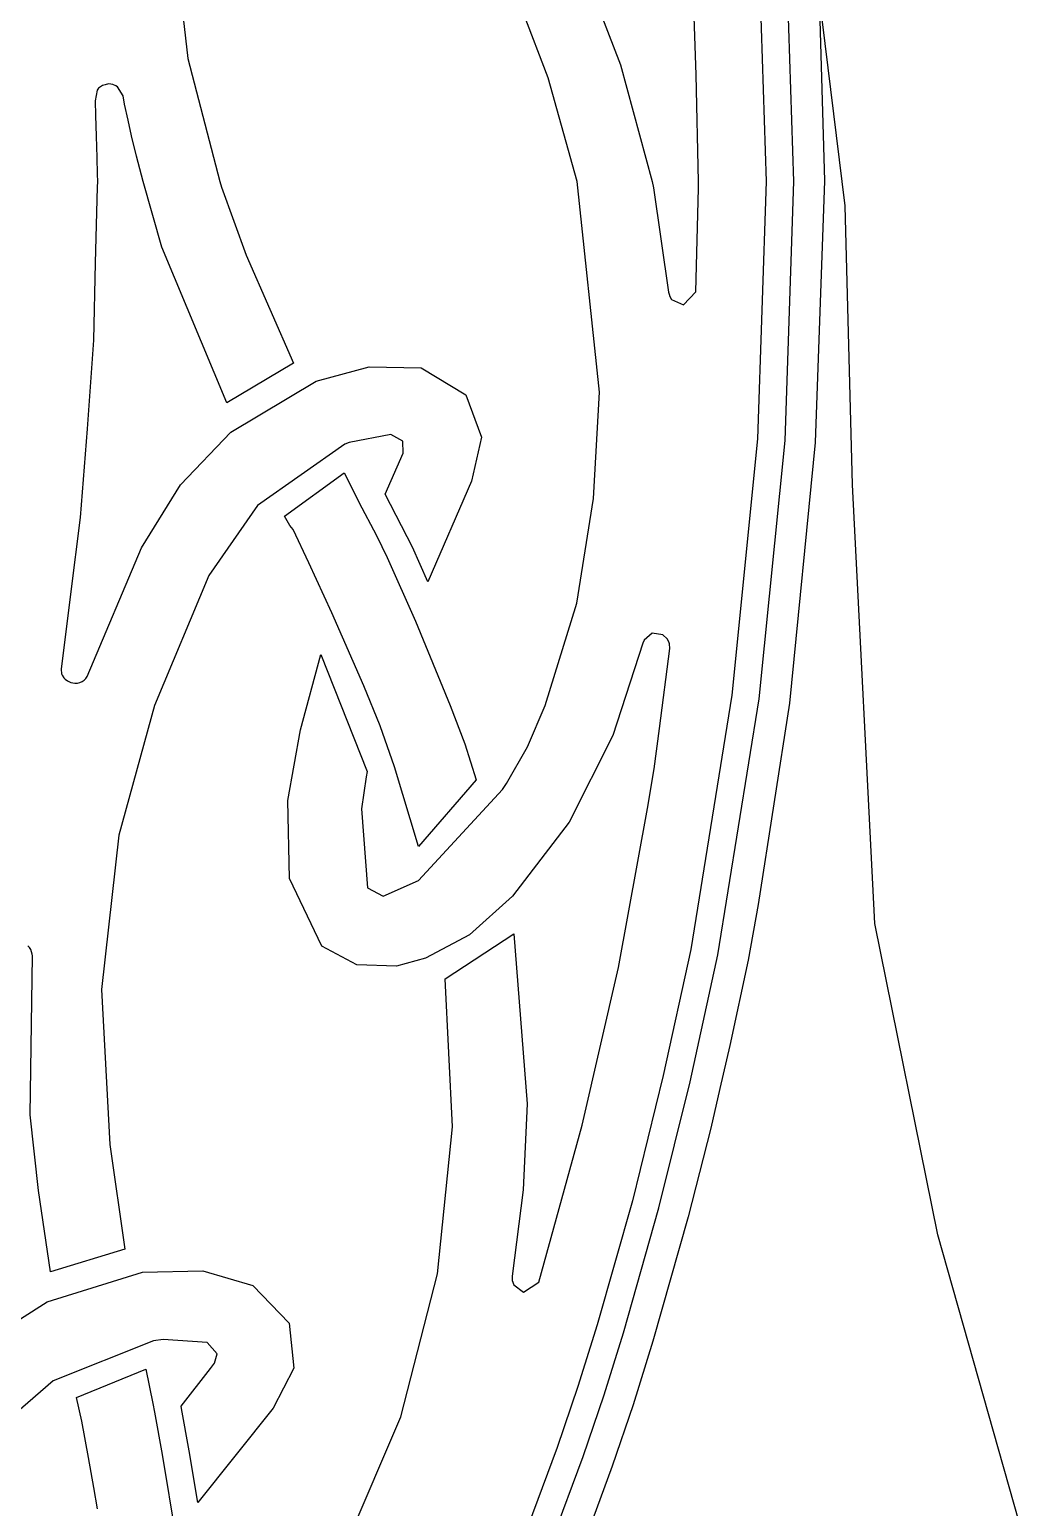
# Model space of a CAD drawing. Extents: x 0 to 103, y 0 to 357.
# Drawn here: x 82.44 to 93.14, y 182.16 to 198.02 of the extents above; entities that cross this region are included whole.
import ezdxf

# ---------------------------------------------------------------- set-up
doc = ezdxf.new("R2010")
doc.units = 0

msp = doc.modelspace()

# ---------------------------------------------------------------- linework, layer by layer
at = {"layer": 'Layer 1'}
for p, q in [((90.260434, 199.1558), (90.352628, 196.393951)), ((90.648814, 196.393964), (90.555978, 199.174995)), ((83.982944, 199.063175), (84.141726, 197.714205)), ((88.327704, 198.837297), (88.788352, 197.644557)), ((89.598828, 197.539097), (89.557711, 198.730557)), ((91.200014, 196.130883), (90.919415, 198.419193)), ((90.919415, 198.419193), (90.97788, 196.399833)), ((88.00984, 197.504938), (87.740648, 198.206957)), ((84.141726, 197.714205), (84.484816, 196.39344)), ((88.788352, 197.644557), (89.127735, 196.393427)), ((89.626768, 196.393457), (89.598828, 197.539097)), ((83.166947, 197.373489), (83.146551, 197.260535)), ((83.183172, 197.395132), (83.166947, 197.373489)), ((83.203729, 197.41031), (83.183172, 197.395132)), ((83.225573, 197.423922), (83.203729, 197.41031)), ((83.253039, 197.432516), (83.225573, 197.423922)), ((83.290292, 197.440065), (83.253039, 197.432516)), ((83.312616, 197.436932), (83.290292, 197.440065)), ((83.33687, 197.433359), (83.312616, 197.436932)), ((83.366424, 197.421754), (83.33687, 197.433359)), ((83.386341, 197.410832), (83.366424, 197.421754)), ((83.445125, 197.312656), (83.386341, 197.410832)), ((88.323205, 196.393428), (88.00984, 197.504938)), ((83.146551, 197.260535), (83.150725, 197.1006)), ((83.462623, 197.223553), (83.445125, 197.312656)), ((83.498922, 197.051612), (83.462623, 197.223553)), ((83.150725, 197.1006), (83.156508, 196.880075)), ((83.534578, 196.882804), (83.498922, 197.051612)), ((83.156508, 196.880075), (83.162451, 196.65272)), ((83.58967, 196.664045), (83.534578, 196.882804)), ((83.162451, 196.65272), (83.16743, 196.472662)), ((83.662766, 196.393445), (83.58967, 196.664045)), ((83.16743, 196.472662), (83.169518, 196.393439)), ((83.167912, 196.333969), (83.146551, 195.521734)), ((83.169518, 196.393439), (83.167912, 196.333969)), ((83.860646, 195.686609), (83.662766, 196.393445)), ((84.484816, 196.39344), (84.502486, 196.331682)), ((84.502486, 196.331682), (84.767021, 195.601396)), ((88.562845, 194.131098), (88.323205, 196.393428)), ((89.127735, 196.393427), (89.141389, 196.323919)), ((89.141389, 196.323919), (89.302648, 195.204349)), ((89.595286, 195.209296), (89.625001, 196.323226)), ((89.625001, 196.323226), (89.626768, 196.393457)), ((90.352628, 196.393951), (90.260434, 193.632102)), ((90.555978, 193.612933), (90.648814, 196.393964)), ((90.97788, 196.399833), (90.878668, 193.59117)), ((91.280323, 193.135853), (91.200014, 196.130883)), ((84.558863, 194.018439), (83.860646, 195.686609)), ((83.146551, 195.521734), (83.126313, 194.689255)), ((84.767021, 195.601396), (85.277301, 194.441826)), ((89.302648, 195.204349), (89.308591, 195.184351)), ((89.308591, 195.184351), (89.316776, 195.157568)), ((89.316776, 195.157568), (89.336853, 195.12669)), ((89.464383, 195.069116), (89.595286, 195.209296)), ((89.336853, 195.12669), (89.464383, 195.069116)), ((83.126313, 194.689255), (83.058531, 193.737839)), ((85.277301, 194.441826), (84.558863, 194.018439)), ((85.520633, 194.250874), (86.087132, 194.405026)), ((86.087132, 194.405026), (86.647002, 194.392006)), ((86.647002, 194.392006), (87.127282, 194.103988)), ((84.601744, 193.7006), (85.520633, 194.250874)), ((87.127282, 194.103988), (87.294646, 193.649668)), ((88.495707, 192.991118), (88.562845, 194.131098)), ((83.058531, 193.737839), (82.986415, 192.786751)), ((84.062392, 193.137477), (84.601744, 193.7006)), ((85.828048, 193.573512), (84.888277, 192.914058)), ((85.873663, 193.590778), (85.828048, 193.573512)), ((86.320985, 193.67731), (85.873663, 193.590778)), ((86.448355, 193.607201), (86.320985, 193.67731)), ((86.454296, 193.478226), (86.448355, 193.607201)), ((87.294646, 193.649668), (87.187836, 193.177431)), ((90.260434, 193.632102), (89.983853, 190.879501)), ((90.277472, 190.841214), (90.555978, 193.612933)), ((90.878668, 193.59117), (90.60316, 190.794293)), ((86.259949, 193.036851), (86.454296, 193.478226)), ((85.180556, 192.800571), (85.819, 193.264)), ((85.819, 193.264), (85.819026, 193.26394)), ((85.819026, 193.26394), (85.961813, 192.9827)), ((83.642217, 192.461358), (84.062392, 193.137477)), ((87.187836, 193.177431), (86.719796, 192.097241)), ((91.517875, 188.425913), (91.280323, 193.135853)), ((85.961813, 192.9827), (85.979, 192.950053)), ((85.979, 192.950053), (86.168529, 192.593203)), ((86.553398, 192.468425), (86.259949, 193.036851)), ((88.317261, 191.865758), (88.495707, 192.991118)), ((82.986415, 192.786751), (82.880568, 191.961983)), ((84.888277, 192.914058), (84.367397, 192.162049)), ((85.236933, 192.69894), (85.180556, 192.800571)), ((85.270664, 192.656889), (85.236933, 192.69894)), ((85.441722, 192.299918), (85.270664, 192.656889)), ((83.059818, 191.080128), (83.642217, 192.461358)), ((86.168529, 192.593203), (86.281762, 192.356534)), ((86.719796, 192.097241), (86.553398, 192.468425)), ((85.687306, 191.763174), (85.441722, 192.299918)), ((86.281762, 192.356534), (86.585328, 191.672947)), ((84.367397, 192.162049), (83.78243, 190.767489)), ((82.880568, 191.961983), (82.779058, 191.156931)), ((87.97803, 190.769548), (88.317261, 191.865758)), ((86.030544, 190.97856), (85.687306, 191.763174)), ((86.585328, 191.672947), (86.959887, 190.767108)), ((89.128122, 191.544789), (89.042269, 191.469355)), ((89.240953, 191.526615), (89.128122, 191.544789)), ((89.288336, 191.484533), (89.240953, 191.526615)), ((89.025725, 191.436106), (88.706543, 190.4445)), ((89.042269, 191.469355), (89.025725, 191.436106)), ((89.206087, 190.5197), (89.315629, 191.380288)), ((89.304879, 191.452009), (89.288336, 191.484533)), ((89.311935, 191.430843), (89.304879, 191.452009)), ((89.315629, 191.380288), (89.311935, 191.430843)), ((85.351287, 190.508052), (85.569888, 191.31436)), ((85.569888, 191.31436), (86.066195, 190.05906)), ((82.779058, 191.156931), (82.784197, 191.108954)), ((82.784197, 191.108954), (82.791908, 191.093533)), ((82.791908, 191.093533), (82.80813, 191.065788)), ((82.80813, 191.065788), (82.823068, 191.051451)), ((82.823068, 191.051451), (82.84748, 191.032297)), ((82.84748, 191.032297), (82.868523, 191.022018)), ((82.982885, 191.01564), (83.007297, 191.025518)), ((83.007297, 191.025518), (83.028661, 191.040374)), ((83.028661, 191.040374), (83.046328, 191.057722)), ((83.046328, 191.057722), (83.059818, 191.080128)), ((82.868523, 191.022018), (82.88619, 191.013551)), ((82.88619, 191.013551), (82.92683, 191.008852)), ((82.92683, 191.008852), (82.95622, 191.009375)), ((82.95622, 191.009375), (82.982885, 191.01564)), ((86.206902, 190.549512), (86.030544, 190.97856)), ((89.983853, 190.879501), (89.542638, 188.147161)), ((83.78243, 190.767489), (83.398876, 189.376509)), ((86.959887, 190.767108), (87.115205, 190.357655)), ((87.789627, 190.323838), (87.97803, 190.769548)), ((89.833204, 188.089764), (90.277472, 190.841214)), ((90.60316, 190.794293), (90.264742, 188.632063)), ((86.359807, 190.10946), (86.206902, 190.549512)), ((85.215566, 189.748333), (85.351287, 190.508052)), ((88.706543, 190.4445), (88.236776, 189.514726)), ((89.150676, 190.089407), (89.206087, 190.5197)), ((87.115205, 190.357655), (87.237593, 189.970367)), ((87.564281, 189.931047), (87.789627, 190.323838)), ((86.619527, 189.255902), (86.359807, 190.10946)), ((89.076149, 189.661925), (89.150676, 190.089407)), ((86.055434, 190.001679), (86.00661, 189.660247)), ((86.066195, 190.05906), (86.055434, 190.001679)), ((87.237593, 189.970367), (86.619527, 189.255902)), ((87.521716, 189.86656), (87.564281, 189.931047)), ((86.618888, 188.889126), (87.521716, 189.86656)), ((85.233394, 188.911398), (85.215566, 189.748333)), ((86.00661, 189.660247), (86.06893, 188.810022)), ((88.767116, 187.954005), (89.076149, 189.661925)), ((88.236776, 189.514726), (87.628195, 188.719752)), ((83.398876, 189.376509), (83.214309, 187.719819)), ((85.578882, 188.183601), (85.233394, 188.911398)), ((86.06893, 188.810022), (86.240146, 188.722285)), ((86.240146, 188.722285), (86.618888, 188.889126)), ((87.628195, 188.719752), (87.165941, 188.306325)), ((90.264742, 188.632063), (90.157289, 188.032962)), ((92.194135, 185.085), (91.517875, 188.425913)), ((82.441759, 188.168792), (82.422162, 188.187586)), ((82.455893, 188.146948), (82.441759, 188.168792)), ((85.955442, 187.982598), (85.578882, 188.183601)), ((87.165941, 188.306325), (86.692121, 188.05543)), ((86.904279, 187.834676), (87.643116, 188.315884)), ((87.643116, 188.315884), (87.785584, 186.492474)), ((82.447861, 186.373173), (82.473077, 188.080773)), ((82.470509, 188.09796), (82.455893, 188.146948)), ((82.473077, 188.080773), (82.470509, 188.09796)), ((86.692121, 188.05543), (86.382128, 187.970865)), ((89.542638, 188.147161), (89.245495, 186.795031)), ((89.533814, 186.728044), (89.833204, 188.089764)), ((90.157289, 188.032962), (89.960862, 187.11648)), ((86.382128, 187.970865), (85.955442, 187.982598)), ((88.376975, 186.262225), (88.767116, 187.954005)), ((83.214309, 187.719819), (83.302023, 186.055189)), ((86.983568, 186.243146), (86.904279, 187.834676)), ((89.960862, 187.11648), (89.855336, 186.657756)), ((89.245495, 186.795031), (88.914624, 185.450631)), ((89.200693, 185.374244), (89.533814, 186.728044)), ((89.855336, 186.657756), (89.756394, 186.231479)), ((87.785584, 186.492474), (87.741896, 185.567802)), ((82.536843, 185.562095), (82.447861, 186.373173)), ((86.823078, 184.666755), (86.983568, 186.243146)), ((87.910544, 184.578555), (88.376975, 186.262225)), ((89.756394, 186.231479), (89.51547, 185.278057)), ((83.302023, 186.055189), (83.462963, 184.929989)), ((82.664856, 184.688782), (82.536843, 185.562095)), ((87.741896, 185.567802), (87.624003, 184.641764)), ((88.914624, 185.450631), (88.536212, 184.118391)), ((88.819549, 184.032564), (89.200693, 185.374244)), ((89.51547, 185.278057), (89.136093, 183.942687)), ((93.136255, 181.764803), (92.194135, 185.085)), ((83.462963, 184.929989), (82.664856, 184.688782)), ((82.630154, 184.366554), (83.654574, 184.685541)), ((83.654574, 184.685541), (84.30058, 184.697347)), ((84.30058, 184.697347), (84.838959, 184.539613)), ((84.838959, 184.539613), (85.230219, 184.137557)), ((86.427609, 183.13236), (86.823078, 184.666755)), ((87.624003, 184.641764), (87.624805, 184.620315)), ((87.624805, 184.620315), (87.62577, 184.593815)), ((87.62577, 184.593815), (87.641831, 184.547959)), ((87.641831, 184.547959), (87.746073, 184.468855)), ((87.746073, 184.468855), (87.910544, 184.578555)), ((82.004228, 183.967774), (82.630154, 184.366554)), ((85.230219, 184.137557), (85.279308, 183.655118)), ((88.536212, 184.118391), (88.328855, 183.457932)), ((83.774044, 183.947349), (82.694054, 183.517056)), ((83.876519, 183.960439), (83.774044, 183.947349)), ((84.34777, 183.930323), (83.876519, 183.960439)), ((84.456668, 183.80649), (84.34777, 183.930323)), ((88.610908, 183.367367), (88.819549, 184.032564)), ((89.136093, 183.942687), (88.92183, 183.259744)), ((84.428398, 183.707227), (84.456668, 183.80649)), ((82.946648, 183.337745), (83.6887, 183.644)), ((83.6887, 183.644), (83.764352, 183.276107)), ((83.6887, 183.644), (83.6887, 183.644)), ((84.067658, 183.245384), (84.383747, 183.650782)), ((84.383747, 183.650782), (84.428398, 183.707227)), ((85.279308, 183.655118), (85.058679, 183.223285)), ((82.694054, 183.517056), (82.064755, 182.972884)), ((88.328855, 183.457932), (88.107525, 182.801732)), ((83.002221, 183.085455), (82.946648, 183.337745)), ((83.764352, 183.276107), (83.78218, 183.179779)), ((88.38797, 182.706589), (88.610908, 183.367367)), ((88.92183, 183.259744), (88.699696, 182.601535)), ((83.78218, 183.179779), (83.863613, 182.727682)), ((84.072959, 183.221678), (84.067658, 183.245384)), ((84.154874, 182.765125), (84.072959, 183.221678)), ((85.058679, 183.223285), (84.247725, 182.210875)), ((85.801959, 181.666816), (86.427609, 183.13236)), ((83.074187, 182.695077), (83.002221, 183.085455)), ((88.107525, 182.801732), (87.137246, 180.208282)), ((83.132012, 182.3732), (83.074187, 182.695077)), ((83.863613, 182.727682), (84.012183, 181.840111)), ((84.247725, 182.210875), (84.154874, 182.765125)), ((87.410776, 180.094959), (88.38797, 182.706589)), ((88.699696, 182.601535), (87.874123, 180.370575)), ((83.172485, 182.1446), (83.132012, 182.3732))]:
    msp.add_line(p, q, dxfattribs=at)

doc.saveas('drawing.dxf')
